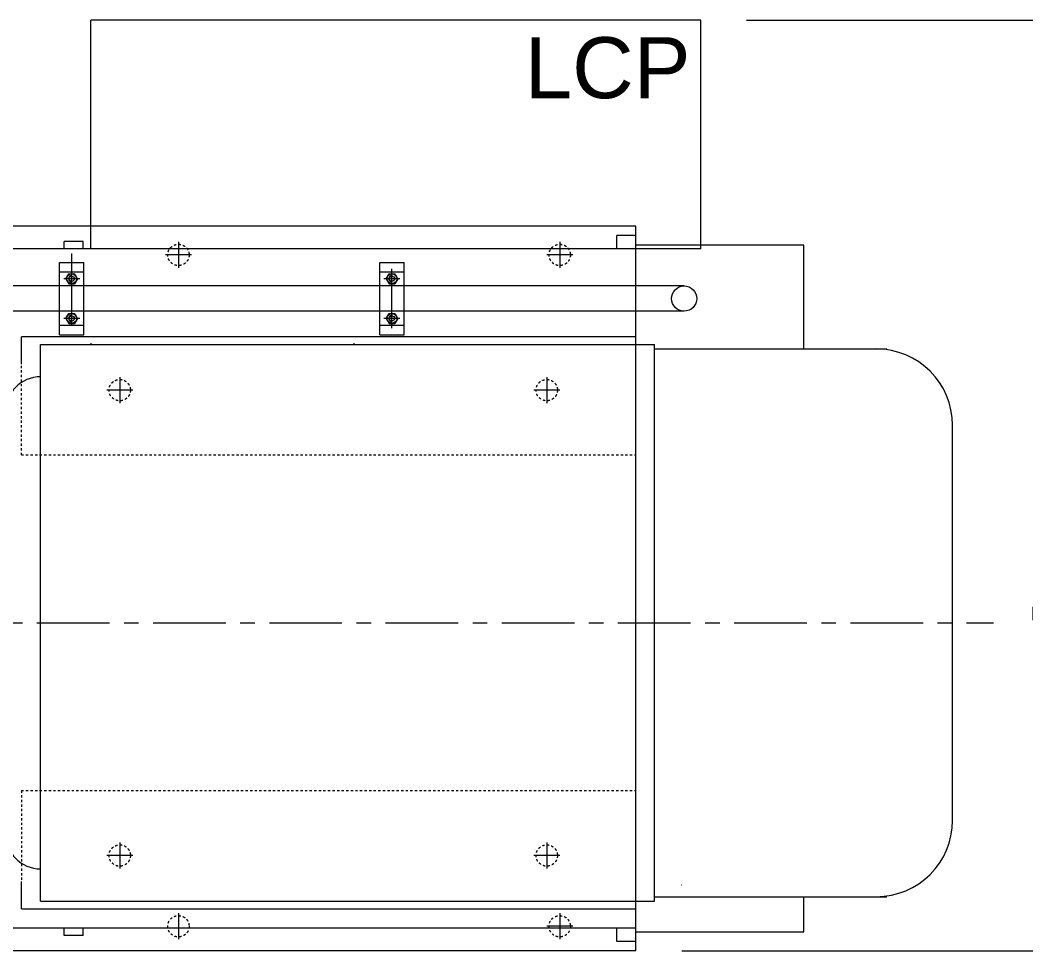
# Model space of a CAD drawing. Header units: millimetres. Extents: x 2 to 559190, y 2 to 426051.
# Drawn here: x 487748 to 521248, y 143943 to 174931 of the extents above; entities that cross this region are included whole.
import ezdxf

# ---------------------------------------------------------------- set-up
doc = ezdxf.new("R2010")
doc.units = ezdxf.units.MM
doc.header["$LTSCALE"] = 25.4
doc.linetypes.add('CENTER', pattern=[50.8, 31.75, -6.35, 6.35, -6.35])
doc.linetypes.add('EB_DASH', pattern=[6, 3, -3])
doc.layers.get('Defpoints').update_dxf_attribs({"lineweight": 5})
for name, color, linetype, lineweight in [('06___ANNOTATIONS', 7, 'Continuous', 5), ('CAXA0', 7, 'Continuous', 5), ('CAXA1', 5, 'CENTER', 5), ('CAXA2', 6, 'EB_DASH', 5)]:
    doc.layers.add(name, color=color, linetype=linetype, lineweight=lineweight)
doc.styles.add('Roman', font='arial.ttf')
doc.styles.get("Standard").update_dxf_attribs({"font": 'arial.ttf'})
doc.dimstyles.new('ISO-25', dxfattribs={"dimscale": 30, "dimtxt": 38.1, "dimasz": 38.1, "dimexe": 50.8, "dimexo": 50.8, "dimgap": 15.875, "dimtad": 1, "dimtih": 1, "dimtoh": 1, "dimdec": 1, "dimlfac": 0.03937, "dimdsep": 46, "dimtxsty": 'Standard', "dimcen": 63.5, "dimclrd": 7, "dimclre": 7, "dimclrt": 7, "dimadec": 0, "dimazin": 0, "dimtfac": 1, "dimtdec": 1, "dimtmove": 0, "dimatfit": 3, "dimfxl": 25.4, "dimlwd": 5, "dimlwe": 5, "dimarcsym": 0})

# ---------------------------------------------------------------- blocks, each defined once
blk = doc.blocks.new('*D18')
at = {"color": 7, "linetype": 'Continuous', "lineweight": 5, "transparency": 16777216}
for p, q in [((511944, 174931), (529048, 174931)), ((527524, 173788), (527524, 159628)), ((527524, 145086), (527524, 154396)), ((509785, 143943), (529048, 143943))]:
    blk.add_line(p, q, dxfattribs=at)
at = {"color": 7, "transparency": 16777216}
for points in [[(527334, 173788), (527715, 173788), (527524, 174931)], [(527334, 145086), (527715, 145086), (527524, 143943)]]:
    blk.add_solid(points, dxfattribs=at)
at = {"layer": 'Defpoints', "color": 0, "transparency": 16777216}
for p in [(510420, 174931), (508261, 143943), (527524, 143943)]:
    blk.add_point(p, dxfattribs=at)
at = {"color": 7, "lineweight": 5, "transparency": 16777216, "insert": (527524, 157012), "char_height": 4191, "attachment_point": 5, "style": 'Roman'}
blk.add_mtext('1220', dxfattribs=at)

msp = doc.modelspace()

# ---------------------------------------------------------------- linework, layer by layer
at = {"layer": 'CAXA0', "color": 7, "linetype": 'Continuous', "lineweight": 5}
for p, q in [((490100.11, 167311.34), (490100.11, 174931.48)), ((510420.11, 174931.48), (490100.11, 174931.48)), ((510420.11, 167311.48), (510420.11, 174931.48)), ((508260.99, 168073.49), (465080.99, 168073.49)), ((500641.04, 168073.51), (496437.22, 168073.51)), ((508260.99, 143943.49), (508260.99, 168073.49)), ((489211.05, 167311.49), (489211.05, 167565.49)), ((489846.05, 167565.49), (489211.05, 167565.49)), ((489846.05, 167311.49), (489846.05, 167565.49)), ((507625.99, 167311.49), (507625.99, 167755.99)), ((508260.99, 167755.99), (507625.99, 167755.99)), ((509784.99, 167311.49), (474306.52, 167311.49)), ((500641.04, 167311.51), (474306.57, 167311.51)), ((513849, 167438.34), (508261.03, 167438.34)), ((510420.11, 167311.48), (509784.99, 167311.48)), ((513849, 163984.08), (513849, 167438.34)), ((489058.92, 164453.96), (489058.92, 166866.96)), ((489058.92, 166866.96), (489871.72, 166866.96)), ((489871.72, 164453.96), (489871.72, 166866.96)), ((499726.92, 166866.96), (500539.72, 166866.96)), ((499726.92, 164453.96), (499726.92, 166866.96)), ((500539.72, 164453.96), (500539.72, 166866.96)), ((489058.92, 166549.46), (489871.72, 166549.46)), ((499726.92, 166549.46), (500539.72, 166549.46)), ((489274.68, 166320.86), (489370, 166485.96)), ((489274.68, 166320.86), (489370, 166155.76)), ((489370, 166485.96), (489560.64, 166485.96)), ((489655.96, 166320.86), (489560.64, 166485.96)), ((489655.96, 166320.86), (489560.64, 166155.76)), ((499942.68, 166320.86), (500038, 166485.96)), ((499942.68, 166320.86), (500038, 166155.76)), ((500038, 166485.96), (500228.64, 166485.96)), ((500323.96, 166320.86), (500228.64, 166485.96)), ((500323.96, 166320.86), (500228.64, 166155.76)), ((509864.38, 166079.57), (481336.83, 166079.57)), ((489370, 166155.76), (489560.64, 166155.76)), ((500038, 166155.76), (500228.64, 166155.76)), ((509864.38, 165241.37), (481336.83, 165241.37)), ((489274.68, 165000.06), (489370, 165165.16)), ((489370, 165165.16), (489560.64, 165165.16)), ((489655.96, 165000.06), (489560.64, 165165.16)), ((499942.68, 165000.06), (500038, 165165.16)), ((500038, 165165.16), (500228.64, 165165.16)), ((500323.96, 165000.06), (500228.64, 165165.16)), ((489274.68, 165000.06), (489370, 164834.96)), ((489370, 164834.96), (489560.64, 164834.96)), ((489655.96, 165000.06), (489560.64, 164834.96)), ((499942.68, 165000.06), (500038, 164834.96)), ((500038, 164834.96), (500228.64, 164834.96)), ((500323.96, 165000.06), (500228.64, 164834.96)), ((489058.92, 164771.46), (489871.72, 164771.46)), ((499726.92, 164771.46), (500539.72, 164771.46)), ((508260.99, 164390.43), (487788.52, 164390.43)), ((487788.52, 163474.38), (487788.52, 164390.43)), ((489058.92, 164453.96), (489871.72, 164453.96)), ((499726.92, 164453.96), (500539.72, 164453.96)), ((488430.78, 145594.47), (488430.78, 164136.49)), ((488430.78, 164136.49), (508877.78, 164136.49)), ((508877.78, 145594.47), (508877.78, 164136.49)), ((508877.78, 163984.08), (516618.05, 163984.08)), ((518805.28, 148286.88), (518805.28, 161444.08)), ((487788.52, 145340.48), (487788.52, 146256.58)), ((508877.78, 145746.88), (516618.05, 145746.88)), ((513849, 144578.34), (513849, 145746.88)), ((488430.78, 145594.47), (508877.78, 145594.47)), ((487788.52, 145340.48), (508260.99, 145340.48)), ((465080.99, 144705.48), (508260.99, 144705.48)), ((489211.05, 144451.49), (489211.05, 144705.48)), ((489846.05, 144451.49), (489211.05, 144451.49)), ((489846.05, 144451.49), (489846.05, 144705.48)), ((507625.99, 144260.99), (507625.99, 144705.48)), ((508261.03, 144578.34), (513849, 144578.34)), ((508260.99, 144260.99), (507625.99, 144260.99)), ((508260.99, 143943.49), (465080.99, 143943.49))]:
    msp.add_line(p, q, dxfattribs=at)
for centre, radius in [((489465.32, 166320.86), 165.1), ((489465.32, 166320.86), 86.36), ((500133.32, 166320.86), 165.1), ((500133.32, 166320.86), 86.36), ((509864.38, 165660.47), 419.1), ((489465.32, 165000.06), 165.1), ((500133.32, 165000.06), 165.1), ((489465.32, 165000.06), 86.36), ((500133.32, 165000.06), 86.36)]:
    msp.add_circle(centre, radius, dxfattribs=at)
for centre, radius, start, end in [((489465.32, 166320.86), 101.6, 80, 270), ((500133.32, 166320.86), 101.6, 80, 270), ((489465.32, 165000.06), 101.6, 80, 270), ((500133.32, 165000.06), 101.6, 80, 270), ((516265.28, 161444.08), 2540, 0, 90), ((488430.78, 161881.32), 1175.66, 90, 180), ((516265.28, 148286.88), 2540, 270, 0), ((488430.78, 147849.64), 1175.66, 180, 270)]:
    msp.add_arc(centre, radius, start, end, dxfattribs=at)
at = {"layer": 'CAXA1', "linetype": 'CENTER', "lineweight": 5, "ltscale": 3}
for p, q in [((493020.99, 167545.93), (493020.99, 166682.33)), ((493020.99, 167545.93), (493020.99, 166682.33)), ((505720.99, 167545.93), (505720.99, 166682.33)), ((505720.99, 167545.93), (505720.99, 166682.33)), ((489465.32, 164815.52), (489465.32, 167156.36)), ((493452.79, 167114.13), (492589.19, 167114.13)), ((506152.79, 167114.13), (505289.19, 167114.13)), ((489465.32, 166079.56), (489465.32, 166562.16)), ((500133.32, 164672.33), (500133.32, 166651.86)), ((500133.32, 166079.56), (500133.32, 166562.16)), ((489732.16, 166320.86), (489198.48, 166320.86)), ((500400.16, 166320.86), (499866.48, 166320.86)), ((489465.32, 164758.76), (489465.32, 165241.36)), ((500133.32, 164758.76), (500133.32, 165241.36)), ((489732.16, 165000.06), (489198.48, 165000.06)), ((500400.16, 165000.06), (499866.48, 165000.06)), ((491065.65, 163044.28), (491065.65, 162180.68)), ((491065.65, 163044.28), (491065.65, 162180.68)), ((505289.65, 163044.28), (505289.65, 162180.68)), ((505289.65, 163044.28), (505289.65, 162180.68)), ((491497.45, 162612.48), (490633.85, 162612.48)), ((505721.45, 162612.48), (504857.85, 162612.48)), ((465080.99, 154865.48), (520165.25, 154865.48)), ((491065.65, 147550.28), (491065.65, 146686.68)), ((491065.65, 147550.28), (491065.65, 146686.68)), ((505289.65, 147550.28), (505289.65, 146686.68)), ((505289.65, 147550.28), (505289.65, 146686.68)), ((491497.45, 147118.48), (490633.85, 147118.48)), ((505721.45, 147118.48), (504857.85, 147118.48)), ((493020.99, 145193.93), (493020.99, 144330.33)), ((493020.99, 145193.93), (493020.99, 144330.33)), ((505720.99, 145193.93), (505720.99, 144330.33)), ((505720.99, 145193.93), (505720.99, 144330.33)), ((506152.79, 144762.13), (505289.19, 144762.13))]:
    msp.add_line(p, q, dxfattribs=at)
at = {"layer": 'CAXA2', "color": 7, "linetype": 'EB_DASH', "lineweight": 5}
for p, q in [((490099.99, 164174.58), (490099.99, 164149.19)), ((490100.14, 164174.56), (490100.14, 164149.16)), ((498862.99, 164174.58), (498862.99, 164149.19)), ((498863.14, 164174.56), (498863.14, 164149.16)), ((487788.52, 160453.43), (487788.52, 163474.38)), ((487788.52, 160453.43), (508260.99, 160453.43)), ((487788.52, 149277.43), (508260.99, 149277.43)), ((487788.52, 149277.43), (487788.52, 146256.58)), ((509784.99, 146127.89), (509771.83, 146127.89))]:
    msp.add_line(p, q, dxfattribs=at)
for centre in [(493020.99, 167114.13), (505720.99, 167114.13), (491065.65, 162612.48), (505289.65, 162612.48), (491065.65, 147118.48), (505289.65, 147118.48), (493020.99, 144762.13), (505720.99, 144762.13)]:
    msp.add_circle(centre, 355.6, dxfattribs=at)

# ---------------------------------------------------------------- texts
at = {"layer": '06___ANNOTATIONS', "color": 7, "linetype": 'Continuous', "lineweight": 5, "insert": (504555.74, 173333.35), "char_height": 2031.996, "width": 109153.0252, "attachment_point": 4, "style": 'Roman'}
msp.add_mtext('LCP', dxfattribs=at)

# ---------------------------------------------------------------- dimensions: what is measured, and where the dimension line sits
at = {"color": 7, "lineweight": 5}
dim = msp.add_linear_dim(base=(527524.4, 143943.49), p1=(510420.11, 174931.48), p2=(508260.99, 143943.49), angle=90, dimstyle='ISO-25', override={"dimscale": 30, "dimtxt": 139.7, "dimpost": '\\X', "dimtxsty": 'Roman', "dimtmove": 1}, dxfattribs=at)
dim.commit()
dim.dimension.update_dxf_attribs({"geometry": '*D18', "text_midpoint": (527524.4, 157012.11), "dimtype": 160})

doc.saveas('drawing.dxf')
